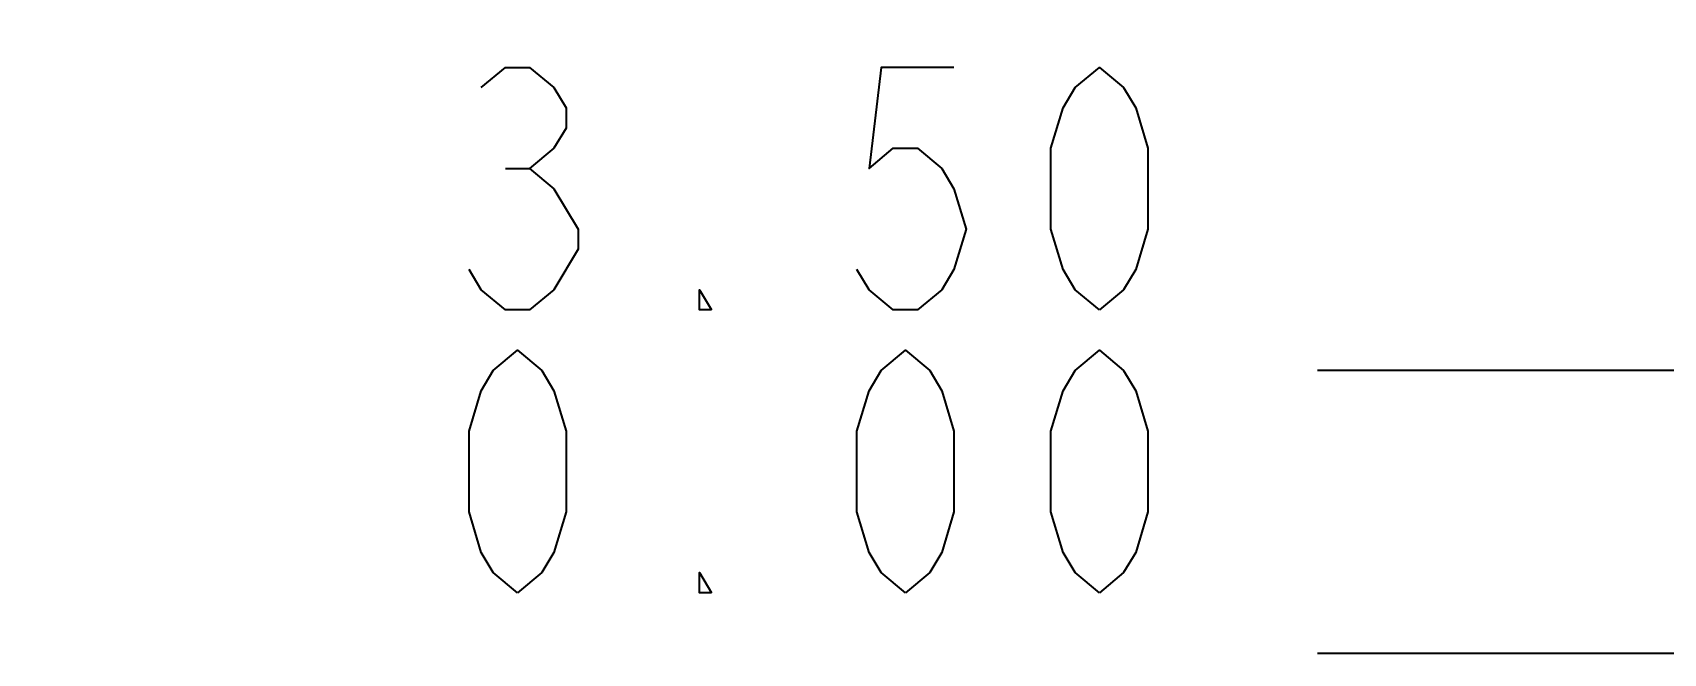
# Model space of a CAD drawing. Header units: millimetres. Extents: x 0 to 420, y 0 to 297.
# Drawn here: x 39.26 to 59.44, y 180.35 to 188.03 of the extents above; entities that cross this region are included whole.
import ezdxf

# ---------------------------------------------------------------- set-up
doc = ezdxf.new("R2010")
doc.units = ezdxf.units.MM
doc.header["$LTSCALE"] = 23.1
doc.layers.get('0').update_dxf_attribs({"linetype": 'CONTINUOUS'})
doc.styles.get("Standard").update_dxf_attribs({"font": 'SIMPLEX.SHX', "width": 0.8})
doc.dimstyles.new('DIMSTYLE_1', dxfattribs={"dimtxt": 3, "dimasz": 3, "dimexe": 2, "dimexo": 0.35, "dimgap": 0.75, "dimtad": 0, "dimtih": 1, "dimtoh": 1, "dimzin": 0, "dimdsep": 46, "dimtxsty": 'STANDARD', "dimblk": '_FILLED', "dimblk1": '_FILLED', "dimblk2": '_FILLED', "dimcen": 0.09, "dimadec": 3, "dimazin": 0, "dimtp": 0.1, "dimtm": 0.1, "dimtfac": 1, "dimtofl": 0, "dimtmove": 0, "dimatfit": 3, "dimldrblk": '_FILLED', "dimfxl": 1, "dimtolj": 1, "dimtzin": 0, "dimarcsym": 0})
doc.dimstyles.new('DIMSTYLE_2', dxfattribs={"dimtxt": 3, "dimasz": 3, "dimexe": 2, "dimexo": 0.35, "dimgap": 0.75, "dimtad": 0, "dimtih": 1, "dimtoh": 1, "dimzin": 0, "dimdsep": 46, "dimtxsty": 'STANDARD', "dimblk": '_FILLED', "dimblk1": '_FILLED', "dimblk2": '_FILLED', "dimcen": 0.09, "dimadec": 3, "dimazin": 0, "dimtp": 0.1, "dimtm": 0.1, "dimtfac": 1, "dimtdec": 3, "dimtofl": 0, "dimtmove": 0, "dimatfit": 3, "dimldrblk": '_FILLED', "dimfxl": 1, "dimtolj": 1, "dimtzin": 0, "dimarcsym": 0})
doc.dimstyles.new('DIMSTYLE_3', dxfattribs={"dimtxt": 3, "dimasz": 3, "dimexe": 2, "dimexo": 0.35, "dimgap": 0.75, "dimtad": 0, "dimtih": 1, "dimtoh": 1, "dimzin": 0, "dimdsep": 46, "dimtxsty": 'STANDARD', "dimblk": '_FILLED', "dimblk1": '_FILLED', "dimblk2": '_FILLED', "dimcen": 0.09, "dimadec": 3, "dimazin": 0, "dimtp": 0.2, "dimtm": 0.2, "dimtfac": 1, "dimtofl": 0, "dimtmove": 0, "dimatfit": 3, "dimldrblk": '_FILLED', "dimfxl": 1, "dimtolj": 1, "dimtzin": 0, "dimarcsym": 0})
doc.dimstyles.new('DIMSTYLE_7', dxfattribs={"dimtxt": 3, "dimasz": 3, "dimexe": 2, "dimexo": 0.35, "dimgap": 0.75, "dimtad": 0, "dimtih": 1, "dimtoh": 1, "dimdec": 3, "dimzin": 0, "dimdsep": 46, "dimtxsty": 'STANDARD', "dimblk": '_FILLED', "dimblk1": '_FILLED', "dimblk2": '_FILLED', "dimcen": 0.09, "dimadec": 3, "dimazin": 0, "dimtp": 0.2, "dimtm": 0.2, "dimtfac": 1, "dimtdec": 3, "dimtofl": 0, "dimtmove": 0, "dimatfit": 3, "dimldrblk": '_FILLED', "dimfxl": 1, "dimtolj": 1, "dimtzin": 0, "dimarcsym": 0})

# ---------------------------------------------------------------- blocks, each defined once
blk = doc.blocks.new('*D0')
at = {"color": 2}
blk.add_line((71.885, 183.846), (55.161, 183.846), dxfattribs=at)
blk = doc.blocks.new('_FILLED')
at = {"color": 0, "linetype": 'BYBLOCK'}
blk.add_solid([(0, 0), (-1, 0.1333), (-1, -0.1333)], dxfattribs=at)
blk = doc.blocks.new('*D1')
at = {"color": 2}
blk.add_line((73.385, 180.346), (55.161, 180.346), dxfattribs=at)
blk = doc.blocks.new('*D2')
at = {"color": 2}
for p, q in [((69.994, 201.789), (65.96, 199.052)), ((77.885, 201.789), (69.994, 201.789)), ((65.96, 199.052), (55.161, 199.052))]:
    blk.add_line(p, q, dxfattribs=at)
blk = doc.blocks.new('*D14')
at = {"color": 2}
blk.add_line((71.385, 203.913), (55.161, 203.913), dxfattribs=at)

msp = doc.modelspace()

# ---------------------------------------------------------------- linework, layer by layer
at = {"color": 2}
for p, q in [((45.111, 186.3463), (45.411, 186.3463)), ((46.011, 185.5963), (46.011, 185.3463))]:
    msp.add_line(p, q, dxfattribs=at)
for points in [[(44.811, 187.3463), (45.111, 187.5963), (45.411, 187.5963), (45.711, 187.3463), (45.861, 187.0963), (45.861, 186.8463), (45.711, 186.5963), (45.411, 186.3463), (45.711, 186.0963), (46.011, 185.5963)], [(50.661, 187.5963), (49.761, 187.5963), (49.611, 186.3463), (49.911, 186.5963), (50.211, 186.5963), (50.511, 186.3463), (50.661, 186.0963), (50.811, 185.5963), (50.661, 185.0963), (50.511, 184.8463), (50.211, 184.5963), (49.911, 184.5963), (49.611, 184.8463), (49.461, 185.0963)], [(52.461, 184.5963), (52.161, 184.8463), (52.011, 185.0963), (51.861, 185.5963), (51.861, 186.5963), (52.011, 187.0963), (52.161, 187.3463), (52.461, 187.5963), (52.761, 187.3463), (52.911, 187.0963), (53.061, 186.5963), (53.061, 185.5963), (52.911, 185.0963), (52.761, 184.8463), (52.461, 184.5963)], [(46.011, 185.3463), (45.711, 184.8463), (45.411, 184.5963), (45.111, 184.5963), (44.811, 184.8463), (44.661, 185.0963)], [(47.661, 184.5963), (47.511, 184.5963), (47.511, 184.8463), (47.661, 184.5963)], [(45.261, 181.0963), (44.961, 181.3463), (44.811, 181.5963), (44.661, 182.0963), (44.661, 183.0963), (44.811, 183.5963), (44.961, 183.8463), (45.261, 184.0963), (45.561, 183.8463), (45.711, 183.5963), (45.861, 183.0963), (45.861, 182.0963), (45.711, 181.5963), (45.561, 181.3463), (45.261, 181.0963)], [(50.061, 181.0963), (49.761, 181.3463), (49.611, 181.5963), (49.461, 182.0963), (49.461, 183.0963), (49.611, 183.5963), (49.761, 183.8463), (50.061, 184.0963), (50.361, 183.8463), (50.511, 183.5963), (50.661, 183.0963), (50.661, 182.0963), (50.511, 181.5963), (50.361, 181.3463), (50.061, 181.0963)], [(52.461, 181.0963), (52.161, 181.3463), (52.011, 181.5963), (51.861, 182.0963), (51.861, 183.0963), (52.011, 183.5963), (52.161, 183.8463), (52.461, 184.0963), (52.761, 183.8463), (52.911, 183.5963), (53.061, 183.0963), (53.061, 182.0963), (52.911, 181.5963), (52.761, 181.3463), (52.461, 181.0963)], [(47.661, 181.0963), (47.511, 181.0963), (47.511, 181.3463), (47.661, 181.0963)]]:
    msp.add_lwpolyline(points, dxfattribs=at)

# ---------------------------------------------------------------- dimensions: what is measured, and where the dimension line sits
for feature_location, offset, origin, dimstyle, picture, middle in [((71.3851, 203.9129), (-16.2241, 0), (71.7351, 180.3463), 'DIMSTYLE_7', '*D14', (39.261, 204.6629)), ((77.8851, 201.7889), (-22.7241, -2.7372), (79.3912, 180.3463), 'DIMSTYLE_3', '*D2', (41.661, 199.8017)), ((71.8851, 183.8463), (-16.7241, 0), (73.7351, 180.3463), 'DIMSTYLE_1', '*D0', (44.061, 184.5963)), ((73.3851283554, 180.3463002613), (-18.2241080338, 0), (73.7351283554, 180.3463002613), 'DIMSTYLE_2', '*D1', (44.0610203216, 181.0963002613))]:
    dim = msp.add_ordinate_dim(feature_location=feature_location, offset=offset, dtype=0, origin=origin, dimstyle=dimstyle, override={"dimtad": 1, "dimtih": 0, "dimtoh": 0}, dxfattribs=at)
    dim.commit()
    dim.dimension.update_dxf_attribs({"geometry": picture, "text_midpoint": middle})

doc.saveas('drawing.dxf')
